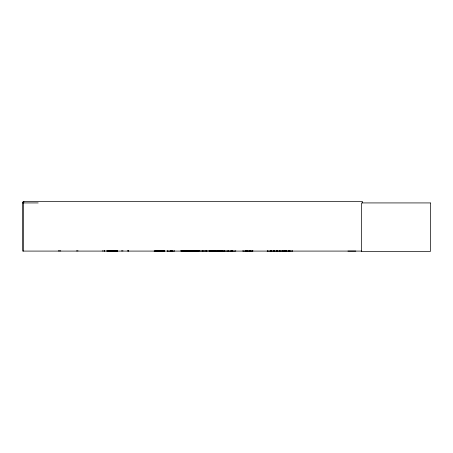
<?xml version="1.0" encoding="UTF-8"?>
<svg xmlns="http://www.w3.org/2000/svg" width="453" height="453" viewBox="0 0 453 453"><rect width="100%" height="100%" fill="white"/><g stroke="black" fill="none" stroke-linecap="round" stroke-linejoin="round"><path stroke-width="0.68" d="M174.575 250.685L174.581 251.087L167.293 251.087M198.771 251.07L198.776 250.685M206.058 251.07L206.058 250.685M215.956 251.07L215.962 250.685M242.955 251.07L252.842 251.07L252.836 250.685M250.237 251.07L250.243 250.685M252.785 251.07L252.791 250.685M167.287 251.036L167.287 250.685M245.577 251.087L245.554 250.685L245.611 251.036M289.32 250.985L289.325 251.087M211.67 251.047L211.591 250.481M282.259 251.024L282.293 250.685M267.134 251.087L292.468 251.047M267.327 251.024L267.366 250.685M279.229 251.024L279.263 250.685M107.01 251.036L117.418 251.047M154.054 251.087L164.496 251.047M207.055 251.087L207.055 250.685L206.964 251.036M171.523 251.024L171.54 250.719L171.591 251.087M282.106 251.036L282.06 250.685M288.521 251.036L288.544 250.719M211.834 251.036L211.806 250.719M217.848 251.036L217.876 250.719M110.396 251.036L110.447 250.719M212.599 251.036L212.65 250.719M215.503 251.036L215.458 250.583M215.747 251.036L215.792 250.719L215.838 251.087M211.534 251.036L211.375 250.583M24.066 202.015L22.65 202.015L22.65 251.087L361.709 251.087M22.65 202.927L38.188 202.927M108.227 250.769L117.293 250.769M155.305 250.769L164.371 250.769M180.934 250.769L199.212 250.769M108.205 250.888L117.31 250.9M155.288 250.9L164.394 250.888M180.917 250.9L199.229 250.888M180.923 251.058L207.01 250.985M228.131 251.047L208.674 251.07L208.674 250.685M284.971 251.036L284.92 250.719L284.869 251.087M219.354 251.036L219.309 250.719L219.263 251.087M213.714 251.036L213.669 250.719M210.537 251.024L210.594 250.685M164.229 251.036L164.184 250.719M117.151 251.036L117.106 250.719L117.061 251.087M283.414 251.024L283.38 250.685M271.54 251.036L271.511 250.719M222.123 251.087L222.049 250.719L222.021 251.087M286.024 251.024L286.064 250.583M231.421 251.036L231.392 250.719L231.347 251.087M285.786 251.07L285.735 250.583M289.892 251.036L289.886 250.719M242.955 251.036L242.955 250.685M362.417 202.927L362.417 201.506L23.448 201.506L23.448 251.087M355.815 251.087L347.921 251.087M292.27 250.685L292.27 251.087M289.88 250.685L289.88 251.087M288.827 250.583L288.827 251.087M288.612 250.583L288.572 251.087M286.313 250.583L286.313 251.087M285.951 250.583L285.99 251.087M285.877 250.583L285.877 251.087M285.628 250.583L285.628 251.087M285.384 250.685L285.384 251.087M280.022 250.583L280.022 251.087M279.812 250.583L279.812 251.087M277.491 250.685L277.491 251.087M277.366 250.685L277.366 251.087M276.817 250.583L276.817 251.087M276.613 250.583L276.613 251.087M274.133 250.583L274.133 251.087M273.923 250.583L273.923 251.087M273.374 251.087L273.255 250.685M271.483 250.685L271.483 251.087M270.934 250.583L270.934 251.087M270.724 250.583L270.724 251.087M250.911 250.685L250.911 251.087M250.86 250.685L250.86 251.087M250.079 250.583L250.073 251.087M249.025 250.583L249.065 251.087M246.732 250.583L246.721 251.087M245.979 250.685L245.979 251.087M235.786 250.685L235.736 251.087L228.454 251.07L228.499 250.685M232.23 250.583L232.264 251.087M231.976 250.583L232.01 251.087M230.951 250.583L230.951 251.087M227.91 250.685L227.91 251.087M224.552 250.583L224.552 251.087M224.343 250.583L224.343 251.087M223.793 250.685L223.793 251.087M222.412 250.685L222.412 251.087M221.896 250.685L221.896 251.087M221.347 250.583L221.347 251.087M221.138 250.583L221.138 251.087M220.164 250.583L220.164 251.087M220.05 250.583L220.05 251.087M218.663 250.583L218.663 251.087M218.454 250.583L218.454 251.087M217.904 250.685L217.904 251.087M217.78 250.685L217.78 251.087M216.007 250.685L216.007 251.087M215.254 250.583L215.254 251.087M215.05 250.583L215.05 251.087M214.943 250.583L214.943 251.087M213.623 250.685L213.623 251.087M212.689 250.583L212.695 251.087M212.44 250.583L212.451 251.087M212.259 250.583L212.259 251.087M212.185 250.583L212.197 251.087M211.857 250.685L211.902 251.087M211.268 250.583L211.268 251.087M210.639 250.685L210.639 251.087M210.475 250.685L210.475 251.087M210.181 250.481L210.181 251.087M209.807 250.583L209.807 251.087M206.268 250.583L206.268 251.087M206.155 250.583L206.155 251.087M203.907 250.685L203.907 251.087M202.548 250.583L202.542 251.087M202.298 250.583L202.287 251.087M172.423 250.583L172.423 251.087M171.636 250.685L171.636 251.087M171.421 250.481L171.421 251.087M171.064 250.583L171.053 251.087M170.809 250.583L170.804 251.087M164.139 250.685L164.139 251.087M161.891 250.583L161.891 251.087M161.778 250.583L161.778 251.087M160.991 250.685L160.991 251.087M157.57 250.685L157.57 251.087M156.778 250.583L156.778 251.087M156.67 250.583L156.67 251.087M154.422 250.685L154.422 251.087M128.618 250.481L128.618 251.087M128.403 250.481L128.403 251.087M127.616 250.481L127.616 251.087M122.854 250.481L122.854 251.087M121.851 250.481L121.851 251.087M114.813 250.583L114.813 251.087M114.7 250.583L114.7 251.087M113.913 250.685L113.913 251.087M110.492 250.685L110.492 251.087M109.7 250.583L109.7 251.087M109.592 250.583L109.592 251.087M107.344 250.685L107.344 251.087M106.217 250.685L106.217 251.087M104.705 250.685L104.705 251.087M104.32 250.685L104.32 251.087M103.913 250.685L103.913 251.087M102.372 250.685L102.372 251.087M77.865 250.481L77.865 251.087M76.863 250.481L76.863 251.087M60.696 250.481L60.696 251.087M59.694 250.481L59.694 251.087M58.692 250.481L58.692 251.087M430.35 202.927L361.619 202.927L361.619 251.494L430.35 251.494L430.35 202.927M282.627 251.036L282.621 250.719L282.621 251.087M284.325 251.087L284.325 250.583L284.308 251.087M249.314 251.087L249.314 250.583L249.28 251.087M247.049 251.087L247.049 250.583L247.032 251.087M246.494 251.087L246.477 250.583L246.466 251.087"/></g></svg>
